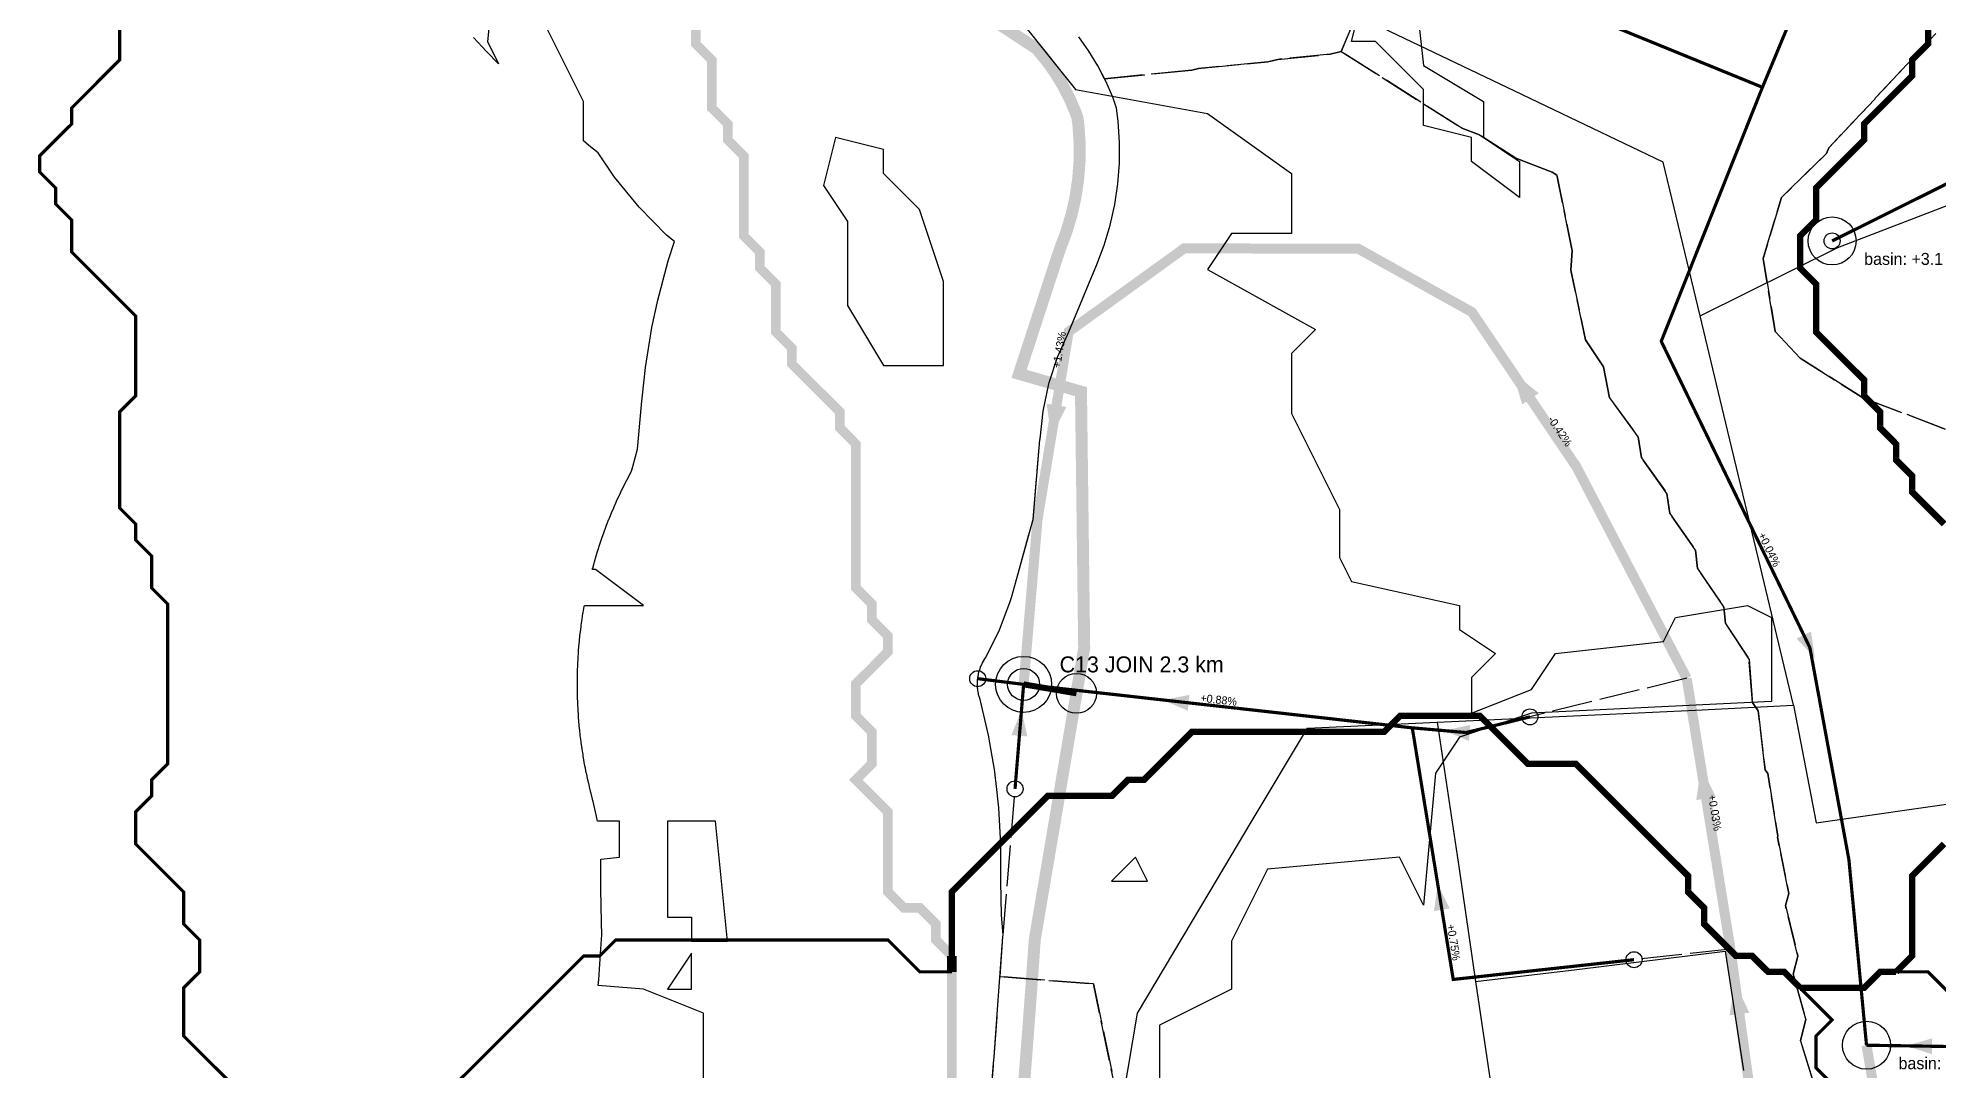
# Model space of a CAD drawing. Header units: metres. Extents: x 442821 to 452274, y 2561971 to 2571293.
# Drawn here: x 449847.5 to 450322.4, y 2569884.8 to 2570142.9 of the extents above; entities that cross this region are included whole.
import ezdxf
from ezdxf.enums import TextEntityAlignment as Align

# ---------------------------------------------------------------- set-up
doc = ezdxf.new("R2010")
doc.units = ezdxf.units.M
doc.header["$LTSCALE"] = 8
doc.linetypes.add('DASHDOT', pattern=[3.556, 2.54, -0.508, 0, -0.508])
doc.linetypes.add('DASHED', pattern=[1.524, 1.27, -0.254])
for name, color, linetype in [('A_ARROWS', 7, 'Continuous'), ('A_BASINS', 1, 'Continuous'), ('A_BRANCH', 7, 'Continuous'), ('A_BUILT_2006', 252, 'Continuous'), ('A_CATCHMENTS', 7, 'Continuous'), ('A_ENVELOPE', 3, 'Continuous'), ('A_GRADIENT', 8, 'Continuous'), ('A_HEAD_GAP', 8, 'Continuous'), ('A_HEADS', 8, 'Continuous'), ('A_JOIN_LINK', 6, 'Continuous'), ('A_LATERAL', 7, 'Continuous'), ('A_MAIN_PIPE', 5, 'Continuous'), ('A_OUTLET_LABEL', 7, 'Continuous'), ('A_OUTLETS', 7, 'Continuous'), ('A_STREAMS', 5, 'Continuous'), ('A_SUBMAIN', 7, 'Continuous'), ('A_WADI', 4, 'Continuous')]:
    doc.layers.add(name, color=color, linetype=linetype)

msp = doc.modelspace()

# ---------------------------------------------------------------- linework, layer by layer
at = {"layer": 'A_ARROWS', "color": 2}
for points in [[(450216.05, 2570059.32), (450222.6, 2570054.08), (450218.46, 2570051.29)], [(450100.74, 2570043.16), (450099.59, 2570051.46), (450104.52, 2570050.64)], [(450128.73, 2569977.35), (450135.31, 2569978.62), (450134.86, 2569974.65)], [(450093.31, 2569974.78), (450094.78, 2569968.24), (450090.79, 2569968.57)], [(450198.94, 2569969.68), (450205.49, 2569971.11), (450205.14, 2569967.13)], [(450263.16, 2569960.61), (450266.9, 2569953.11), (450261.97, 2569952.31)], [(450197.36, 2569931.2), (450200.36, 2569925.21), (450196.42, 2569924.57)], [(450271.67, 2569906.72), (450275.23, 2569899.14), (450270.28, 2569898.46)]]:
    msp.add_solid(points, dxfattribs=at)
at = {"layer": 'A_ARROWS', "color": 1}
for points in [[(450291.65, 2569987.82), (450287.06, 2569992.71), (450290.66, 2569994.45)], [(450314.51, 2569890.84), (450320.94, 2569892.74), (450320.88, 2569888.74)]]:
    msp.add_solid(points, dxfattribs=at)
at = {"layer": 'A_BASINS', "color": 1}
for centre in [(450295.94, 2570092.16), (450304.53, 2569891)]:
    msp.add_circle(centre, 6, dxfattribs=at)
at = {"layer": 'A_BRANCH', "color": 2, "const_width": 0.8}
for points in [[(450220.4, 2569973.13), (450204.43, 2569969.2), (450190.99, 2569970.38)], [(450246.42, 2569912.39), (450201.23, 2569907.45), (450190.99, 2569970.38)]]:
    msp.add_lwpolyline(points, dxfattribs=at)
at = {"layer": 'A_BUILT_2006', "color": 252}
for points in [[(450214.7, 2570130.5), (450181.69, 2570146.3)], [(450253.71, 2570111.82), (450214.7, 2570130.5)], [(450262.93, 2570073.42), (450253.71, 2570111.82)], [(450297.36, 2570090.55), (450327.27, 2570102.04)], [(450262.93, 2570073.42), (450297.36, 2570090.55)], [(450269.79, 2570044.83), (450262.93, 2570073.42)], [(450277.53, 2570012.61), (450269.79, 2570044.83)], [(450286.32, 2569976.06), (450277.53, 2570012.61)], [(450164.76, 2569970.33), (450197.2, 2569971.82)], [(450197.2, 2569971.82), (450233.16, 2569973.47)], [(450197.2, 2569971.82), (450202.71, 2569935.09)], [(450233.16, 2569973.47), (450261.77, 2569974.78)], [(450261.77, 2569974.78), (450286.32, 2569976.06)], [(450286.32, 2569976.06), (450291.94, 2569946.64)], [(450150.73, 2569946.76), (450164.76, 2569970.33)], [(450291.94, 2569946.64), (450329.8, 2569952.07)], [(450140.5, 2569929.57), (450150.73, 2569946.76)], [(450202.71, 2569935.09), (450206.8, 2569906.96)], [(450122.32, 2569899.02), (450140.5, 2569929.57)], [(450232.14, 2569909.93), (450269.16, 2569914.53)], [(450269.16, 2569914.53), (450273.8, 2569884.64)], [(450206.8, 2569906.96), (450232.14, 2569909.93)], [(450206.8, 2569906.96), (450210.91, 2569879.46)], [(450114.07, 2569850.11), (450122.32, 2569899.02)]]:
    msp.add_lwpolyline(points, dxfattribs=at)
at = {"layer": 'A_CATCHMENTS', "color": 3, "linetype": 'DASHED'}
for points in [[(450180.36, 2570156.32), (450173.18, 2570139.54), (450170.48, 2570138.85), (450157.35, 2570137.58), (450154.87, 2570136.93), (450137.56, 2570135.32), (450135.87, 2570134.87), (450114.03, 2570132.74), (450112.38, 2570135.94), (450110.12, 2570139.65), (450107.6, 2570143.2)], [(450324.21, 2570045.12), (450303.76, 2570052.86), (450287.91, 2570062.82), (450281.7, 2570069.55), (450278.66, 2570087.8), (450283.32, 2570103.04), (450294.49, 2570114.03), (450295.08, 2570115.44), (450306.62, 2570127.62), (450306.78, 2570127.95), (450318.93, 2570140.85), (450319.05, 2570141.06), (450321.86, 2570144.06)]]:
    msp.add_lwpolyline(points, dxfattribs=at)
at = {"layer": 'A_CATCHMENTS', "color": 1, "linetype": 'DASHED'}
for points in [[(450291.52, 2569880.9), (450288.05, 2569892.11), (450289.33, 2569897.53), (450286.23, 2569908.74), (450287.38, 2569913.3), (450284.29, 2569925.94), (450285.12, 2569928.95), (450282.3, 2569943), (450282.38, 2569943.25), (450279.87, 2569958.94), (450279.2, 2569959.87), (450277.44, 2569974.64), (450276.03, 2569976.74), (450275.18, 2569987.56), (450269.29, 2569996.51), (450268.85, 2570000.62), (450262.32, 2570010.25), (450261.75, 2570014.83), (450255.37, 2570024), (450254.65, 2570029.03), (450248.29, 2570037.93), (450247.43, 2570043.18), (450240.3, 2570052.92), (450238.76, 2570060.66), (450234.3, 2570067.46), (450230.61, 2570084.89), (450230.95, 2570089.71), (450227.24, 2570108.28), (450227.1, 2570108.6), (450225.96, 2570109.34), (450216.87, 2570112.88), (450207.77, 2570118.67), (450203.4, 2570120.37), (450173.18, 2570139.54), (450180.36, 2570156.32)], [(450321.86, 2570144.06), (450319.05, 2570141.06), (450318.93, 2570140.85), (450306.78, 2570127.95), (450306.62, 2570127.62), (450295.08, 2570115.44), (450294.49, 2570114.03), (450283.32, 2570103.04), (450278.66, 2570087.8), (450281.7, 2570069.55), (450287.91, 2570062.82), (450303.76, 2570052.86), (450324.21, 2570045.12)]]:
    msp.add_lwpolyline(points, dxfattribs=at)
at = {"layer": 'A_CATCHMENTS', "color": 2, "linetype": 'DASHED'}
msp.add_lwpolyline([(450120.34, 2569863.22), (450111.3, 2569906.33), (450087.95, 2569908.15), (450088.66, 2569918.08), (450088.7, 2569918.65), (450088.3, 2569923.52), (450088.14, 2569931.97), (450088.17, 2569941.17), (450087.67, 2569950.34), (450086.89, 2569957.21), (450086.84, 2569957.68), (450086.63, 2569959.48), (450085.06, 2569968.53), (450082.97, 2569977.48), (450082.88, 2569977.75), (450082.86, 2569977.81), (450082.78, 2569978.07), (450082.76, 2569978.13), (450082.68, 2569978.39), (450082.67, 2569978.44), (450082.6, 2569978.71), (450082.59, 2569978.77), (450082.53, 2569979.03), (450082.52, 2569979.09), (450082.49, 2569979.24), (450082.47, 2569979.36), (450082.46, 2569979.4), (450082.41, 2569979.69), (450082.4, 2569979.74), (450082.37, 2569980.01), (450082.36, 2569980.07), (450082.33, 2569980.34), (450082.33, 2569980.4), (450082.31, 2569980.67), (450082.31, 2569980.73), (450082.29, 2569981.01), (450082.29, 2569981.06), (450082.29, 2569981.34), (450082.29, 2569981.38), (450082.29, 2569981.67), (450082.29, 2569981.73), (450082.31, 2569982), (450082.31, 2569982.06), (450082.33, 2569982.33), (450082.33, 2569982.39), (450082.35, 2569982.59), (450082.37, 2569982.72), (450082.4, 2569982.99), (450082.41, 2569983.05), (450082.46, 2569983.32), (450082.46, 2569983.36), (450082.52, 2569983.64), (450082.53, 2569983.7), (450082.59, 2569983.97), (450082.6, 2569984.02), (450082.67, 2569984.29), (450082.68, 2569984.34), (450082.76, 2569984.61), (450082.78, 2569984.66), (450082.86, 2569984.92), (450082.88, 2569984.98), (450082.97, 2569985.24), (450082.98, 2569985.28), (450083.08, 2569985.55), (450083.1, 2569985.6), (450083.21, 2569985.85), (450083.23, 2569985.91), (450083.34, 2569986.16), (450083.37, 2569986.21), (450083.49, 2569986.45), (450083.51, 2569986.51), (450083.64, 2569986.75), (450083.67, 2569986.8), (450083.8, 2569987.04), (450083.82, 2569987.08), (450083.97, 2569987.32), (450084, 2569987.37), (450084.15, 2569987.6), (450084.18, 2569987.65), (450084.33, 2569987.88), (450087.71, 2569994.65), (450089.1, 2569998.23), (450090.43, 2570001.7), (450090.79, 2570002.97), (450092.48, 2570008.98), (450096.13, 2570022.26), (450096.2, 2570022.52), (450097.92, 2570042.38), (450097.94, 2570042.68), (450098.7, 2570049.62), (450100.16, 2570056.44), (450100.26, 2570056.74), (450102.31, 2570063.07), (450105.11, 2570069.46), (450112.13, 2570086.23), (450113.99, 2570091.13), (450115.49, 2570096.14), (450116.63, 2570101.25), (450117.41, 2570106.43), (450117.81, 2570111.65), (450117.84, 2570116.89), (450117.5, 2570122.11), (450117.05, 2570125.36), (450116.1, 2570128.09), (450114.38, 2570132.08), (450114.03, 2570132.74), (450135.87, 2570134.87), (450137.56, 2570135.32), (450154.87, 2570136.93), (450157.35, 2570137.58), (450170.48, 2570138.85), (450173.18, 2570139.54), (450203.4, 2570120.37), (450207.77, 2570118.67), (450216.87, 2570112.88), (450225.96, 2570109.34), (450227.1, 2570108.6), (450227.24, 2570108.28), (450230.95, 2570089.71), (450230.61, 2570084.89), (450234.3, 2570067.46), (450238.76, 2570060.66), (450240.3, 2570052.92), (450247.43, 2570043.18), (450248.29, 2570037.93), (450254.65, 2570029.03), (450255.37, 2570024), (450261.75, 2570014.83), (450262.32, 2570010.25), (450268.85, 2570000.62), (450269.29, 2569996.51), (450275.18, 2569987.56), (450276.03, 2569976.74), (450277.44, 2569974.64), (450279.2, 2569959.87), (450279.87, 2569958.94), (450282.38, 2569943.25), (450282.3, 2569943), (450285.12, 2569928.95), (450284.29, 2569925.94), (450287.38, 2569913.3), (450286.23, 2569908.74), (450289.33, 2569897.53), (450288.05, 2569892.11), (450291.52, 2569880.9)], dxfattribs=at)
at = {"layer": 'A_CATCHMENTS', "color": 3, "linetype": 'DASHED'}
msp.add_lwpolyline([(450111.3, 2569906.33), (450120.34, 2569863.22), (450116.83, 2569850.62), (450116.35, 2569835.9), (450115.13, 2569834.59), (450108.83, 2569823.19), (450081.66, 2569825.2), (450082.22, 2569832.85), (450083.01, 2569843.58), (450083.56, 2569850.87), (450083.73, 2569853.07), (450083.93, 2569855.68), (450084.65, 2569865.04), (450085.49, 2569875.77), (450086.32, 2569886.49), (450086.44, 2569888), (450087.35, 2569899.97), (450087.93, 2569907.92), (450087.95, 2569908.15), (450111.3, 2569906.33)], close=True, dxfattribs=at)
at = {"layer": 'A_ENVELOPE', "color": 3}
msp.add_lwpolyline([(450085.49, 2569875.77), (450086.32, 2569886.49), (450086.44, 2569888), (450087.35, 2569899.97), (450087.93, 2569907.92), (450088.66, 2569918.08), (450088.7, 2569918.65), (450088.3, 2569923.52), (450088.14, 2569931.97), (450088.17, 2569941.17), (450087.67, 2569950.34), (450086.89, 2569957.21), (450086.84, 2569957.68), (450086.63, 2569959.48), (450085.06, 2569968.53), (450082.97, 2569977.48), (450082.88, 2569977.75), (450082.86, 2569977.81), (450082.78, 2569978.07), (450082.76, 2569978.13), (450082.68, 2569978.39), (450082.67, 2569978.44), (450082.6, 2569978.71), (450082.59, 2569978.77), (450082.53, 2569979.03), (450082.52, 2569979.09), (450082.49, 2569979.24), (450082.47, 2569979.36), (450082.46, 2569979.4), (450082.41, 2569979.69), (450082.4, 2569979.74), (450082.37, 2569980.01), (450082.36, 2569980.07), (450082.33, 2569980.34), (450082.33, 2569980.4), (450082.31, 2569980.67), (450082.31, 2569980.73), (450082.29, 2569981.01), (450082.29, 2569981.06), (450082.29, 2569981.34), (450082.29, 2569981.38), (450082.29, 2569981.67), (450082.29, 2569981.73), (450082.31, 2569982), (450082.31, 2569982.06), (450082.33, 2569982.33), (450082.33, 2569982.39), (450082.35, 2569982.59), (450082.37, 2569982.72), (450082.4, 2569982.99), (450082.41, 2569983.05), (450082.46, 2569983.32), (450082.46, 2569983.36), (450082.52, 2569983.64), (450082.53, 2569983.7), (450082.59, 2569983.97), (450082.6, 2569984.02), (450082.67, 2569984.29), (450082.68, 2569984.34), (450082.76, 2569984.61), (450082.78, 2569984.66), (450082.86, 2569984.92), (450082.88, 2569984.98), (450082.97, 2569985.24), (450082.98, 2569985.28), (450083.08, 2569985.55), (450083.1, 2569985.6), (450083.21, 2569985.85), (450083.23, 2569985.91), (450083.34, 2569986.16), (450083.37, 2569986.21), (450083.49, 2569986.45), (450083.51, 2569986.51), (450083.64, 2569986.75), (450083.67, 2569986.8), (450083.8, 2569987.04), (450083.82, 2569987.08), (450083.97, 2569987.32), (450084, 2569987.37), (450084.15, 2569987.6), (450084.18, 2569987.65), (450084.33, 2569987.88), (450087.71, 2569994.65), (450089.1, 2569998.23), (450090.43, 2570001.7), (450090.79, 2570002.97), (450092.48, 2570008.98), (450096.13, 2570022.26), (450096.2, 2570022.52), (450097.92, 2570042.38), (450097.94, 2570042.68), (450098.7, 2570049.62), (450100.16, 2570056.44), (450100.26, 2570056.74), (450102.31, 2570063.07), (450105.11, 2570069.46), (450112.13, 2570086.23), (450113.99, 2570091.13), (450115.49, 2570096.14), (450116.63, 2570101.25), (450117.41, 2570106.43), (450117.81, 2570111.65), (450117.84, 2570116.89), (450117.5, 2570122.11), (450117.05, 2570125.36), (450116.1, 2570128.09), (450114.38, 2570132.08), (450112.38, 2570135.94), (450110.12, 2570139.65), (450107.6, 2570143.2)], dxfattribs=at)
at = {"layer": 'A_HEAD_GAP', "color": 8, "linetype": 'DASHED'}
for points in [[(450259.58, 2569982.77), (450220.4, 2569973.13)], [(450088.7, 2569918.65), (450091.69, 2569955.12)], [(450270.53, 2569915.03), (450246.42, 2569912.39)]]:
    msp.add_lwpolyline(points, dxfattribs=at)
at = {"layer": 'A_HEADS', "color": 3}
msp.add_circle((450295.94, 2570092.16), 2, dxfattribs=at)
at = {"layer": 'A_HEADS', "color": 2}
for centre in [(450082.36, 2569982.68), (450220.4, 2569973.13), (450091.69, 2569955.12), (450246.42, 2569912.39)]:
    msp.add_circle(centre, 2, dxfattribs=at)
at = {"layer": 'A_JOIN_LINK', "color": 6, "const_width": 1.5}
msp.add_lwpolyline([(450093.84, 2569981.25), (450107.06, 2569979.01)], dxfattribs=at)
at = {"layer": 'A_JOIN_LINK', "color": 6}
msp.add_circle((450107.06, 2569979.01), 5, dxfattribs=at)
at = {"layer": 'A_LATERAL', "color": 1, "linetype": 'DASHED', "const_width": 0.8}
for points in [[(450238.6, 2570216.79), (450217.08, 2570165.03), (450220.55, 2570154.27), (450278.52, 2570130.59)], [(450304.32, 2570192.69), (450278.52, 2570130.59)], [(450278.52, 2570130.59), (450253.22, 2570067.05), (450290.38, 2569990.44), (450300.13, 2569937.42), (450304.53, 2569891)]]:
    msp.add_lwpolyline(points, dxfattribs=at)
at = {"layer": 'A_LATERAL', "color": 3, "linetype": 'DASHDOT', "const_width": 0.8}
msp.add_lwpolyline([(450295.94, 2570092.16), (450371.66, 2570129.93)], dxfattribs=at)
at = {"layer": 'A_LATERAL', "color": 2, "linetype": 'DASHDOT', "const_width": 0.8}
for points in [[(450082.36, 2569982.68), (450093.84, 2569981.25)], [(450091.69, 2569955.12), (450093.84, 2569981.25)]]:
    msp.add_lwpolyline(points, dxfattribs=at)
at = {"layer": 'A_LATERAL', "color": 2, "const_width": 0.8}
msp.add_lwpolyline([(450190.99, 2569970.38), (450093.84, 2569981.25)], dxfattribs=at)
at = {"layer": 'A_LATERAL', "color": 1, "const_width": 0.8}
msp.add_lwpolyline([(450339.48, 2569890.45), (450304.53, 2569891)], dxfattribs=at)
at = {"layer": 'A_MAIN_PIPE', "color": 5, "const_width": 3}
msp.add_lwpolyline([(450068.28, 2570159.15), (450097.12, 2570140.21), (450099.65, 2570137.12), (450101.76, 2570134.15), (450103.66, 2570131.04), (450105.33, 2570127.8), (450106.77, 2570124.45), (450107.28, 2570123), (450107.54, 2570121.1), (450107.84, 2570116.59), (450107.81, 2570112.07), (450107.47, 2570107.56), (450106.8, 2570103.09), (450105.81, 2570098.67), (450104.51, 2570094.34), (450102.84, 2570089.94), (450092.7, 2570058.92), (450108.18, 2570054.46), (450108.98, 2569990.37), (450096.64, 2569917.51), (450095.91, 2569907.35), (450095.33, 2569899.37), (450094.42, 2569887.39), (450094.3, 2569885.87), (450093.46, 2569875.14)], dxfattribs=at)
at = {"layer": 'A_OUTLETS', "color": 5}
for radius in [7, 4]:
    msp.add_circle((450093.84, 2569981.25), radius, dxfattribs=at)
at = {"layer": 'A_STREAMS', "color": 5}
for points, const_width in [([(449867.87, 2570145.42), (449867.87, 2570141.42), (449867.87, 2570137.42), (449863.87, 2570133.42), (449859.87, 2570129.41), (449855.87, 2570125.41), (449855.87, 2570121.41), (449851.87, 2570117.41), (449847.87, 2570113.41), (449847.87, 2570109.41), (449851.87, 2570105.41), (449851.87, 2570101.4), (449855.87, 2570097.4), (449855.87, 2570093.4), (449855.87, 2570089.4), (449859.87, 2570085.4), (449863.87, 2570081.4), (449867.87, 2570077.4), (449871.87, 2570073.4), (449871.87, 2570069.39), (449871.87, 2570065.39), (449871.87, 2570061.39), (449871.87, 2570057.39), (449871.87, 2570053.39), (449867.87, 2570049.39), (449867.87, 2570045.39), (449867.87, 2570041.38), (449867.87, 2570037.38), (449867.87, 2570033.38), (449867.87, 2570029.38), (449867.87, 2570025.38), (449871.87, 2570021.38), (449871.87, 2570017.38), (449875.87, 2570013.37), (449875.87, 2570009.37), (449875.87, 2570005.37), (449879.87, 2570001.37), (449879.87, 2569997.37), (449879.87, 2569993.37), (449879.87, 2569989.37), (449879.87, 2569985.36), (449879.87, 2569981.36), (449879.87, 2569977.36), (449879.87, 2569973.36), (449879.87, 2569969.36), (449879.87, 2569965.36), (449879.87, 2569961.36), (449875.87, 2569957.35), (449875.87, 2569953.35), (449871.87, 2569949.35), (449871.87, 2569945.35), (449871.87, 2569941.35), (449875.87, 2569937.35), (449879.87, 2569933.35), (449883.87, 2569929.34), (449883.87, 2569925.34), (449883.87, 2569921.34), (449887.87, 2569917.34), (449887.87, 2569913.34), (449887.87, 2569909.34), (449883.87, 2569905.34), (449883.87, 2569901.34), (449883.87, 2569897.33), (449883.87, 2569893.33), (449887.87, 2569889.33), (449891.87, 2569885.33), (449895.88, 2569881.33)], 0.8), ([(450011.89, 2570145.42), (450011.89, 2570141.42), (450015.89, 2570137.42), (450015.89, 2570133.42), (450015.89, 2570129.41), (450015.89, 2570125.41), (450019.89, 2570121.41), (450019.89, 2570117.41), (450023.89, 2570113.41), (450023.89, 2570109.41), (450023.89, 2570105.41), (450023.89, 2570101.4), (450023.89, 2570097.4), (450023.89, 2570093.4), (450027.89, 2570089.4), (450027.89, 2570085.4), (450031.89, 2570081.4), (450031.89, 2570077.4), (450031.89, 2570073.4), (450031.89, 2570069.39), (450035.89, 2570065.39), (450035.89, 2570061.39), (450039.89, 2570057.39), (450043.9, 2570053.39), (450047.9, 2570049.39), (450047.9, 2570045.39), (450051.9, 2570041.38), (450051.9, 2570037.38), (450051.9, 2570033.38), (450051.9, 2570029.38), (450051.9, 2570025.38), (450051.9, 2570021.38), (450051.9, 2570017.38), (450051.9, 2570013.37), (450051.9, 2570009.37), (450051.9, 2570005.37), (450055.9, 2570001.37), (450055.9, 2569997.37), (450059.9, 2569993.37), (450059.9, 2569989.37), (450055.9, 2569985.36), (450051.9, 2569981.36), (450051.9, 2569977.36), (450051.9, 2569973.36), (450055.9, 2569969.36), (450055.9, 2569965.36), (450055.9, 2569961.36), (450051.9, 2569957.35), (450055.9, 2569953.35), (450059.9, 2569949.35), (450059.9, 2569945.35), (450059.9, 2569941.35), (450059.9, 2569937.35), (450059.9, 2569933.35), (450059.9, 2569929.34), (450063.9, 2569925.34), (450067.9, 2569925.34), (450071.9, 2569921.34), (450071.9, 2569917.34), (450075.9, 2569913.34)], 2.4), ([(450319.93, 2570145.42), (450319.93, 2570141.42), (450315.93, 2570137.42), (450315.93, 2570133.42), (450311.93, 2570129.41), (450307.93, 2570125.41), (450303.93, 2570121.41), (450303.93, 2570117.41), (450299.93, 2570113.41), (450295.93, 2570109.41), (450291.93, 2570105.41), (450291.93, 2570101.4), (450291.93, 2570097.4), (450287.93, 2570093.4), (450287.93, 2570089.4), (450287.93, 2570085.4), (450291.93, 2570081.4), (450291.93, 2570077.4), (450291.93, 2570073.4), (450291.93, 2570069.39), (450295.93, 2570065.39), (450299.93, 2570061.39), (450303.93, 2570057.39), (450303.93, 2570053.39), (450307.93, 2570049.39), (450307.93, 2570045.39), (450311.93, 2570041.38), (450311.93, 2570037.38), (450315.93, 2570033.38), (450315.93, 2570029.38), (450319.93, 2570025.38), (450323.93, 2570021.38)], 1.6), ([(450287.93, 2569905.34), (450283.93, 2569909.34), (450279.93, 2569909.34), (450275.93, 2569913.34), (450271.93, 2569913.34), (450267.93, 2569917.34), (450263.93, 2569921.34), (450263.93, 2569925.34), (450259.93, 2569929.34), (450259.93, 2569933.35), (450255.92, 2569937.35), (450251.92, 2569941.35), (450247.92, 2569945.35), (450243.92, 2569949.35), (450239.92, 2569953.35), (450235.92, 2569957.35), (450231.92, 2569961.36), (450227.92, 2569961.36), (450223.92, 2569961.36), (450219.92, 2569961.36), (450215.92, 2569965.36), (450211.92, 2569969.36), (450207.92, 2569973.36), (450203.92, 2569973.36), (450199.92, 2569973.36), (450195.92, 2569973.36), (450191.92, 2569973.36), (450187.92, 2569973.36), (450183.91, 2569969.36), (450179.91, 2569969.36), (450175.91, 2569969.36), (450171.91, 2569969.36), (450167.91, 2569969.36), (450163.91, 2569969.36), (450159.91, 2569969.36), (450155.91, 2569969.36), (450151.91, 2569969.36), (450147.91, 2569969.36), (450143.91, 2569969.36), (450139.91, 2569969.36), (450135.91, 2569969.36), (450131.91, 2569965.36), (450127.91, 2569961.36), (450123.91, 2569957.35), (450119.91, 2569957.35), (450115.91, 2569953.35), (450111.9, 2569953.35), (450107.9, 2569953.35), (450103.9, 2569953.35), (450099.9, 2569953.35), (450095.9, 2569949.35), (450091.9, 2569945.35), (450087.9, 2569941.35), (450083.9, 2569937.35), (450079.9, 2569933.35), (450075.9, 2569929.34), (450075.9, 2569925.34), (450075.9, 2569921.34), (450075.9, 2569917.34), (450075.9, 2569913.34)], 1.6), ([(450323.93, 2569941.35), (450319.93, 2569937.35), (450315.93, 2569933.35), (450315.93, 2569929.34), (450315.93, 2569925.34), (450315.93, 2569921.34), (450315.93, 2569917.34), (450315.93, 2569913.34), (450311.93, 2569909.34)], 1.6), ([(449951.88, 2569881.33), (449955.88, 2569885.33), (449959.88, 2569889.33), (449963.88, 2569893.33), (449967.88, 2569897.33), (449971.89, 2569901.34), (449975.89, 2569905.34), (449979.89, 2569909.34), (449983.89, 2569913.34), (449987.89, 2569913.34), (449991.89, 2569917.34), (449995.89, 2569917.34), (449999.89, 2569917.34), (450003.89, 2569917.34), (450007.89, 2569917.34), (450011.89, 2569917.34), (450015.89, 2569917.34), (450019.89, 2569917.34), (450023.89, 2569917.34), (450027.89, 2569917.34), (450031.89, 2569917.34), (450035.89, 2569917.34), (450039.89, 2569917.34), (450043.9, 2569917.34), (450047.9, 2569917.34), (450051.9, 2569917.34), (450055.9, 2569917.34), (450059.9, 2569917.34), (450063.9, 2569913.34), (450067.9, 2569909.34), (450071.9, 2569909.34), (450075.9, 2569909.34)], 0.8), ([(450075.9, 2569913.34), (450075.9, 2569909.34)], 2.4), ([(450075.9, 2569909.34), (450075.9, 2569905.34), (450075.9, 2569901.34), (450075.9, 2569897.33), (450075.9, 2569893.33), (450075.9, 2569889.33), (450075.9, 2569885.33), (450075.9, 2569881.33)], 2.4), ([(450311.93, 2569909.34), (450307.93, 2569909.34), (450303.93, 2569905.34), (450299.93, 2569905.34), (450295.93, 2569905.34), (450291.93, 2569905.34), (450287.93, 2569905.34)], 1.6), ([(450295.93, 2569817.31), (450295.93, 2569821.31), (450295.93, 2569825.31), (450295.93, 2569829.31), (450295.93, 2569833.31), (450295.93, 2569837.31), (450291.93, 2569841.31), (450291.93, 2569845.32), (450291.93, 2569849.32), (450291.93, 2569853.32), (450291.93, 2569857.32), (450291.93, 2569861.32), (450295.93, 2569865.32), (450295.93, 2569869.32), (450295.93, 2569873.33), (450295.93, 2569877.33), (450295.93, 2569881.33), (450291.93, 2569885.33), (450291.93, 2569889.33), (450291.93, 2569893.33), (450295.93, 2569897.33), (450291.93, 2569901.34), (450287.93, 2569905.34)], 0.8), ([(450355.94, 2569893.33), (450351.94, 2569893.33), (450347.94, 2569893.33), (450343.94, 2569893.33), (450339.94, 2569897.33), (450335.94, 2569897.33), (450331.94, 2569897.33), (450327.93, 2569901.34), (450323.93, 2569905.34), (450319.93, 2569909.34), (450315.93, 2569909.34), (450311.93, 2569909.34)], 0.8)]:
    msp.add_lwpolyline(points, dxfattribs=dict(at, const_width=const_width))
at = {"layer": 'A_SUBMAIN', "color": 2, "const_width": 2.5}
msp.add_lwpolyline([(450177.69, 2570090.1), (450177.51, 2570090.2), (450133.99, 2570090.31), (450105.11, 2570069.46), (450097.31, 2570022.45), (450093.84, 2569981.25)], dxfattribs=at)
at = {"layer": 'A_SUBMAIN', "color": 2, "linetype": 'DASHDOT', "const_width": 2.5}
msp.add_lwpolyline([(450259.58, 2569982.77), (450232.06, 2570035.6), (450205.9, 2570074.36), (450177.69, 2570090.1)], dxfattribs=at)
at = {"layer": 'A_SUBMAIN', "color": 2, "linetype": 'DASHED', "const_width": 2.5}
for points in [[(450270.53, 2569915.03), (450259.58, 2569982.77)], [(450275.08, 2569881.88), (450270.53, 2569915.03)]]:
    msp.add_lwpolyline(points, dxfattribs=at)
at = {"layer": 'A_SUBMAIN', "color": 1, "linetype": 'DASHDOT', "const_width": 2.5}
msp.add_lwpolyline([(450304.53, 2569891), (450316.05, 2569823.21), (450323.45, 2569758.24), (450337.87, 2569644.53)], dxfattribs=at)
at = {"layer": 'A_WADI', "color": 4}
for points in [[(449962.8, 2570172.01), (449959.8, 2570142.01), (449962.59, 2570136.44), (449959.57, 2570139.54), (449956.36, 2570143)], [(450013.8, 2569860.01), (450013.8, 2569899.01), (449998.8, 2569905.01), (449987.52, 2569905.95), (449987.63, 2569907.42), (449988.19, 2569915.12), (449988.44, 2569918.62), (449988.31, 2569921.69), (449988.16, 2569930.15), (449988.14, 2569932.32), (449988.16, 2569937.5), (449992.8, 2569938.01), (449992.8, 2569947.01), (449987.3, 2569947.01), (449987.03, 2569948.59), (449986.24, 2569951.98), (449986.11, 2569952.44), (449986.09, 2569952.5), (449985.72, 2569953.94), (449985.65, 2569954.21), (449985.3, 2569955.63), (449985.29, 2569955.69), (449984.96, 2569957.1), (449984.9, 2569957.37), (449984.54, 2569959.09), (449984.53, 2569959.15), (449984.3, 2569960.29), (449984.25, 2569960.56), (449984.03, 2569961.73), (449984.02, 2569961.78), (449983.74, 2569963.42), (449983.7, 2569963.7), (449983.49, 2569965.06), (449983.48, 2569965.12), (449983.26, 2569966.72), (449983.22, 2569966.99), (449983.03, 2569968.5), (449983.03, 2569968.56), (449982.88, 2569969.86), (449982.86, 2569970.13), (449982.69, 2569971.93), (449982.68, 2569971.98), (449982.6, 2569973.08), (449982.58, 2569973.36), (449982.47, 2569975), (449982.47, 2569975.06), (449982.4, 2569976.34), (449982.39, 2569976.61), (449982.34, 2569978.09), (449982.33, 2569978.15), (449982.3, 2569979.64), (449982.3, 2569979.91), (449982.29, 2569980.88), (449982.29, 2569980.92), (449982.3, 2569982.81), (449982.3, 2569983.09), (449982.33, 2569984.59), (449982.34, 2569984.65), (449982.39, 2569986.12), (449982.4, 2569986.39), (449982.47, 2569987.67), (449982.47, 2569987.73), (449982.58, 2569989.37), (449982.6, 2569989.65), (449982.68, 2569990.75), (449982.69, 2569990.81), (449982.8, 2569992.08), (449982.82, 2569992.28), (449983.03, 2569994.17), (449983.04, 2569994.3), (449983.22, 2569995.75), (449983.26, 2569996.02), (449983.48, 2569997.59), (449983.48, 2569997.65), (449983.69, 2569998.96), (449983.73, 2569999.23), (449983.98, 2570000.72), (449983.99, 2570000.76), (449984.04, 2570001.01), (449998.8, 2570001.01), (449986.8, 2570010.01), (449986.04, 2570010.01), (449986.11, 2570010.28), (449986.12, 2570010.33), (449986.47, 2570011.6), (449986.54, 2570011.86), (449986.99, 2570013.37), (449987, 2570013.43), (449987.4, 2570014.72), (449987.48, 2570014.98), (449987.9, 2570016.29), (449987.92, 2570016.34), (449988.43, 2570017.84), (449988.52, 2570018.1), (449988.88, 2570019.12), (449988.89, 2570019.16), (449989.5, 2570020.79), (449989.6, 2570021.06), (449990.19, 2570022.57), (449990.21, 2570022.62), (449990.72, 2570023.89), (449990.83, 2570024.14), (449991.37, 2570025.41), (449991.39, 2570025.46), (449991.99, 2570026.83), (449992.1, 2570027.08), (449992.76, 2570028.52), (449992.79, 2570028.57), (449993.36, 2570029.78), (449993.48, 2570030.03), (449994.15, 2570031.38), (449994.17, 2570031.43), (449994.64, 2570032.35), (449995.81, 2570034.61), (449996.12, 2570035.74), (449997.32, 2570040.09), (449998.3, 2570051.13), (449998.32, 2570051.31), (449998.54, 2570053.59), (449999.3, 2570060.52), (450000.92, 2570070.54), (450002.38, 2570077.37), (450005.01, 2570087.17), (450006.56, 2570091.99), (450004.57, 2570093.63), (449997.71, 2570100.57), (449991.56, 2570108.14), (449987.52, 2570114.23), (449985.19, 2570116.03), (449983.8, 2570117.16), (449983.8, 2570127.01), (449971.8, 2570151.01)], [(450094.8, 2570145.01), (450106.8, 2570130.01), (450139.8, 2570124.01), (450160.8, 2570109.01), (450160.8, 2570094.01), (450145.8, 2570094.01), (450139.8, 2570085.01), (450166.8, 2570070.01), (450160.8, 2570064.01), (450160.8, 2570049.01), (450172.8, 2570025.01), (450172.8, 2570013.01), (450175.8, 2570007.01), (450202.8, 2570001.01), (450202.8, 2569995.01), (450211.8, 2569989.01), (450205.8, 2569983.01), (450205.8, 2569974.01), (450220.8, 2569980.01), (450226.8, 2569989.01), (450253.8, 2569992.01), (450256.8, 2569998.01), (450274.8, 2570001.01), (450280.8, 2569998.01), (450280.8, 2569977.01), (450220.8, 2569974.01), (450202.8, 2569968.01), (450196.8, 2569959.01), (450193.8, 2569926.01), (450187.8, 2569938.01), (450154.8, 2569935.01), (450145.8, 2569917.01), (450145.8, 2569905.01), (450127.8, 2569896.01), (450127.8, 2569851.01)]]:
    msp.add_lwpolyline(points, dxfattribs=at)
for points in [[(450193.8, 2570136.01), (450208.8, 2570127.01), (450208.8, 2570118.01), (450217.8, 2570112.01), (450217.8, 2570103.01), (450205.8, 2570112.01), (450205.8, 2570118.01), (450193.8, 2570121.01), (450193.8, 2570130.01), (450181.8, 2570142.01), (450175.8, 2570142.01), (450178.8, 2570154.01), (450190.8, 2570163.01), (450193.8, 2570136.01)], [(450043.8, 2570106.01), (450049.8, 2570097.01), (450049.8, 2570076.01), (450058.8, 2570061.01), (450073.8, 2570061.01), (450073.8, 2570082.01), (450067.8, 2570100.01), (450058.8, 2570109.01), (450058.8, 2570115.01), (450046.8, 2570118.01), (450043.8, 2570106.01)], [(450004.8, 2569923.01), (450010.8, 2569923.01), (450010.8, 2569917.01), (450019.8, 2569917.01), (450016.8, 2569947.01), (450004.8, 2569947.01), (450004.8, 2569923.01)], [(450124.8, 2569932.01), (450121.8, 2569938.01), (450115.8, 2569932.01), (450124.8, 2569932.01)], [(450010.8, 2569905.01), (450010.8, 2569914.01), (450004.8, 2569905.01), (450010.8, 2569905.01)]]:
    msp.add_lwpolyline(points, close=True, dxfattribs=at)

# ---------------------------------------------------------------- texts
at = {"layer": 'A_BASINS', "color": 1}
for s, p in [('basin: +3.1 m to leave', (450303.94, 2570086.16)), ('basin: +4.2 m to leave', (450312.53, 2569885))]:
    msp.add_text(s, height=3, dxfattribs=at).set_placement(p)
at = {"layer": 'A_GRADIENT', "color": 2}
for s, rotation, p in [('+1.43%', 80.5691, (450104.32, 2570064.69)), ('-0.42%', 304.028, (450226.61, 2570043.68)), ('+0.88%', 353.616, (450142.42, 2569975.81)), ('+0.03%', 279.1791, (450265.05, 2569948.9)), ('+0.75%', 279.2339, (450199.76, 2569916.47))]:
    msp.add_text(s, height=2, rotation=rotation, dxfattribs=at).set_placement(p, align=Align.BOTTOM_CENTER)
at = {"layer": 'A_GRADIENT', "color": 1}
msp.add_text('+0.04%', height=2, rotation=-64.1237, dxfattribs=at).set_placement((450278.82, 2570014.28), align=Align.BOTTOM_CENTER)
at = {"layer": 'A_OUTLET_LABEL', "color": 5}
msp.add_text('C13 JOIN 2.3 km', height=4, dxfattribs=at).set_placement((450102.84, 2569984.25))

doc.saveas('drawing.dxf')
